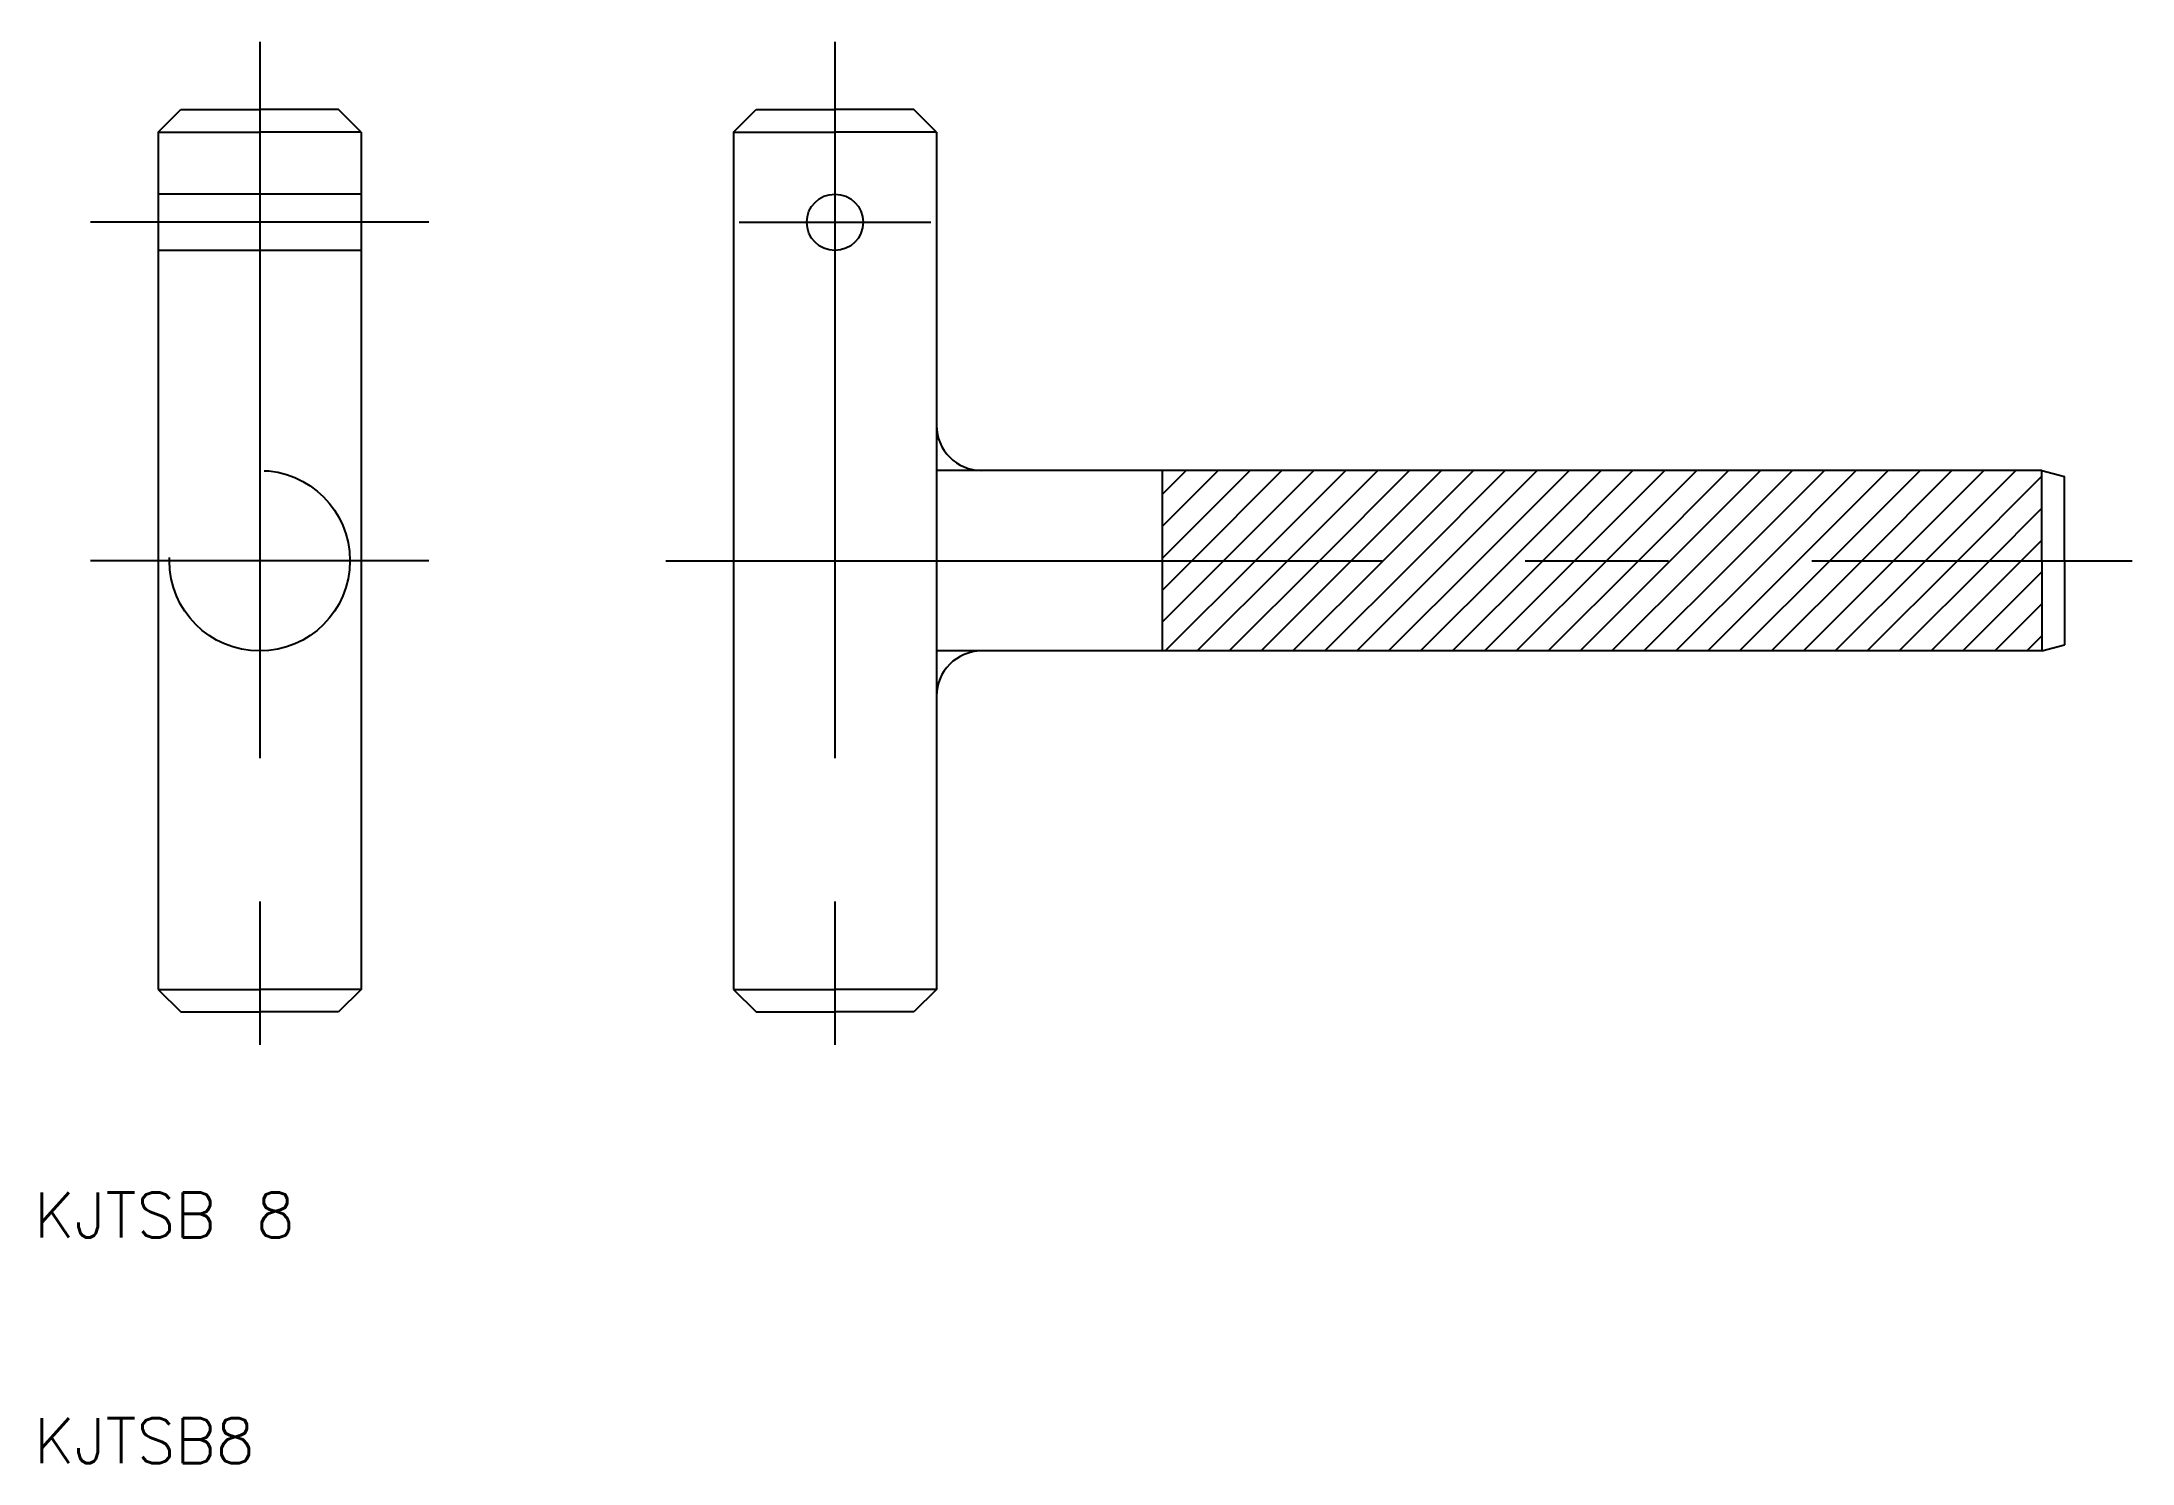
# Model space of a CAD drawing. Extents: x 10.3 to 103, y 10 to 73.
import ezdxf

# ---------------------------------------------------------------- set-up
doc = ezdxf.new("R2010")
doc.units = 0
doc.linetypes.add('CENTER', pattern=[50.8, 31.75, -6.35, 6.35, -6.35])
doc.linetypes.add('DASHED', pattern=[19.05, 12.7, -6.35])
doc.layers.get('0').update_dxf_attribs({"linetype": 'CONTINUOUS'})
doc.layers.add('CENTER', color=1, linetype='CENTER')
doc.styles.get("Standard").update_dxf_attribs({"font": 'txt.shx'})

# ---------------------------------------------------------------- blocks, each defined once
blk = doc.blocks.new('*X2')
at = {"color": 0, "linetype": 'CONTINUOUS'}
for p, q in [((60, 50.101), (63.899, 54)), ((60, 51.515), (62.485, 54)), ((60, 52.929), (61.071, 54)), ((61.314, 50), (65.314, 54)), ((62.728, 50), (66.728, 54)), ((64.142, 50), (68.142, 54)), ((65.556, 50), (69.556, 54)), ((66.971, 50), (70.971, 54)), ((68.385, 50), (72.385, 54)), ((69.799, 50), (73.799, 54)), ((71.213, 50), (75.213, 54)), ((72.627, 50), (76.627, 54)), ((74.042, 50), (78.042, 54)), ((75.456, 50), (79.456, 54)), ((76.87, 50), (80.87, 54)), ((78.284, 50), (82.284, 54)), ((79.698, 50), (83.698, 54)), ((81.113, 50), (85.113, 54)), ((82.527, 50), (86.527, 54)), ((83.941, 50), (87.941, 54)), ((85.355, 50), (89.355, 54)), ((86.77, 50), (90.77, 54)), ((88.184, 50), (92.184, 54)), ((89.598, 50), (93.598, 54)), ((91.012, 50), (95.012, 54)), ((92.426, 50), (96.426, 54)), ((93.841, 50), (97.841, 54)), ((95.255, 50), (99, 53.745)), ((96.669, 50), (99, 52.331)), ((98.083, 50), (99, 50.917)), ((60, 47.272), (62.728, 50)), ((60, 48.686), (61.314, 50)), ((60.142, 46), (64.142, 50)), ((61.556, 46), (65.556, 50)), ((62.971, 46), (66.971, 50)), ((64.385, 46), (68.385, 50)), ((65.799, 46), (69.799, 50)), ((67.213, 46), (71.213, 50)), ((68.627, 46), (72.627, 50)), ((70.042, 46), (74.042, 50)), ((71.456, 46), (75.456, 50)), ((72.87, 46), (76.87, 50)), ((74.284, 46), (78.284, 50)), ((75.698, 46), (79.698, 50)), ((77.113, 46), (81.113, 50)), ((78.527, 46), (82.527, 50)), ((79.941, 46), (83.941, 50)), ((81.355, 46), (85.355, 50)), ((82.77, 46), (86.77, 50)), ((84.184, 46), (88.184, 50)), ((85.598, 46), (89.598, 50)), ((87.012, 46), (91.012, 50)), ((88.426, 46), (92.426, 50)), ((89.841, 46), (93.841, 50)), ((91.255, 46), (95.255, 50)), ((92.669, 46), (96.669, 50)), ((94.083, 46), (98.083, 50)), ((95.497, 46), (99, 49.503)), ((96.912, 46), (99, 48.088)), ((98.326, 46), (99, 46.674))]:
    blk.add_line(p, q, dxfattribs=at)

msp = doc.modelspace()

# ---------------------------------------------------------------- linework, layer by layer
at = {"color": 7, "linetype": 'CONTINUOUS'}
for p, q in [((15.5, 69), (16.5, 70)), ((16.5, 70), (20, 70)), ((23.5, 70), (20, 70)), ((24.5, 69), (23.5, 70)), ((41, 69), (42, 70)), ((42, 70), (45.5, 70)), ((49, 70), (45.5, 70)), ((50, 69), (49, 70)), ((15.5, 69), (15.5, 31)), ((15.5, 69), (20, 69)), ((24.5, 69), (20, 69)), ((24.5, 69), (24.5, 31)), ((41, 69), (41, 31)), ((41, 69), (45.5, 69)), ((50, 69), (45.5, 69)), ((50, 69), (50, 54.5)), ((50, 54.5), (50, 45.5)), ((99, 54), (50, 54)), ((60, 54), (60, 46)), ((99, 50), (99, 54)), ((99, 54), (100, 53.732)), ((100, 50), (100, 53.732)), ((99, 50), (99, 46)), ((100, 50), (100, 46.268)), ((99, 46), (50, 46)), ((50, 45.5), (50, 31)), ((99, 46), (100, 46.268)), ((15.5, 31), (20, 31)), ((15.5, 31), (16.5, 30)), ((24.5, 31), (20, 31)), ((24.5, 31), (23.5, 30)), ((41, 31), (42, 30)), ((41, 31), (45.5, 31)), ((50, 31), (45.5, 31)), ((50, 31), (49, 30)), ((16.5, 30), (20, 30)), ((23.5, 30), (20, 30)), ((42, 30), (45.5, 30)), ((49, 30), (45.5, 30))]:
    msp.add_line(p, q, dxfattribs=at)
at = {"color": 3, "linetype": 'DASHED'}
for p, q in [((24.5, 66.25), (15.5, 66.25)), ((24.5, 63.75), (15.5, 63.75))]:
    msp.add_line(p, q, dxfattribs=at)
at = {"color": 7, "linetype": 'CONTINUOUS'}
msp.add_circle((45.5, 65), 1.25, dxfattribs=at)
at = {"color": 3, "linetype": 'DASHED'}
msp.add_circle((20, 50), 4, dxfattribs=at)
at = {"color": 7, "linetype": 'CONTINUOUS'}
for centre, start, end in [((52, 56), 180, 270), ((52, 44), 90, 180)]:
    msp.add_arc(centre, 2, start, end, dxfattribs=at)
at = {"layer": 'CENTER'}
for p, q in [((20, 73), (20, 27)), ((45.5, 73), (45.5, 27)), ((27.5, 65), (12.5, 65)), ((41.25, 65), (49.75, 65)), ((27.5, 50), (12.5, 50)), ((38, 50), (103, 50))]:
    msp.add_line(p, q, dxfattribs=at)

# ---------------------------------------------------------------- block references
at = {"color": 7, "linetype": 'CONTINUOUS'}
msp.add_blockref('*X2', (0, 0), dxfattribs=at)

# ---------------------------------------------------------------- texts
for s, p in [('KJTSB 8', (10, 20)), ('KJTSB8', (10, 10))]:
    msp.add_text(s, height=2, dxfattribs=at).set_placement(p)

doc.saveas('drawing.dxf')
